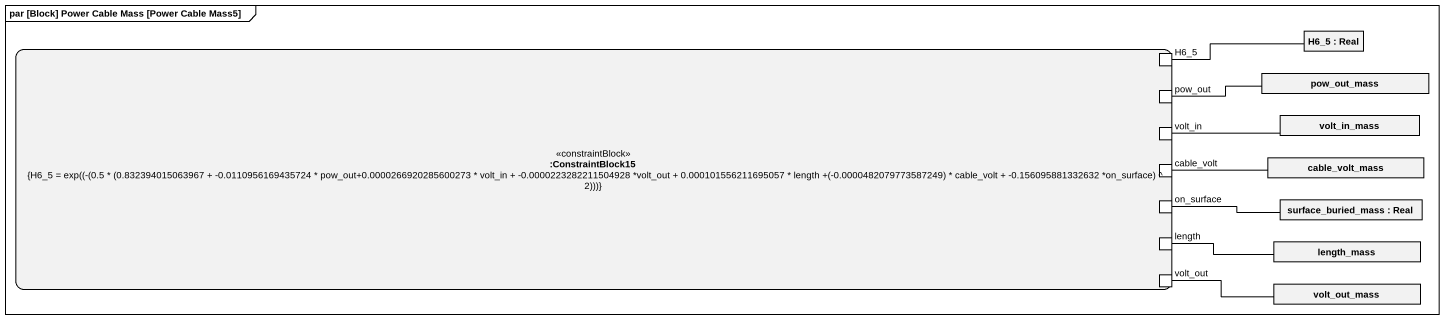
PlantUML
@startuml
mainframe par [Block] Power Cable Mass [Power Cable Mass5]
rectangle "H6_5 : Real" as H6_5
rectangle ":ConstraintBlock15\n{H6_5 = exp((-(0.5 * (0.832394015063967 + -0.0110956169435724 * pow_out+0.0000266920285600273 * volt_in + -0.0000223282211504928 *volt_out + 0.000101556211695057 * length +(-0.0000482079773587249) * cable_volt + -0.156095881332632 *on_surface) ^ 2)))}" as ConstraintBlock15 <<constraintBlock>> {
  port "H6_5" as H6_5_2
  port pow_out
  port volt_in
  port cable_volt
  port on_surface
  port length
  port volt_out
}
rectangle pow_out_mass
rectangle volt_in_mass
rectangle cable_volt_mass
rectangle "surface_buried_mass : Real" as surface_buried_mass
rectangle length_mass
rectangle volt_out_mass
H6_5_2 -right- H6_5
pow_out -right- pow_out_mass
volt_in -right- volt_in_mass
cable_volt -right- cable_volt_mass
on_surface -right- surface_buried_mass
length -right- length_mass
volt_out -right- volt_out_mass
@enduml
